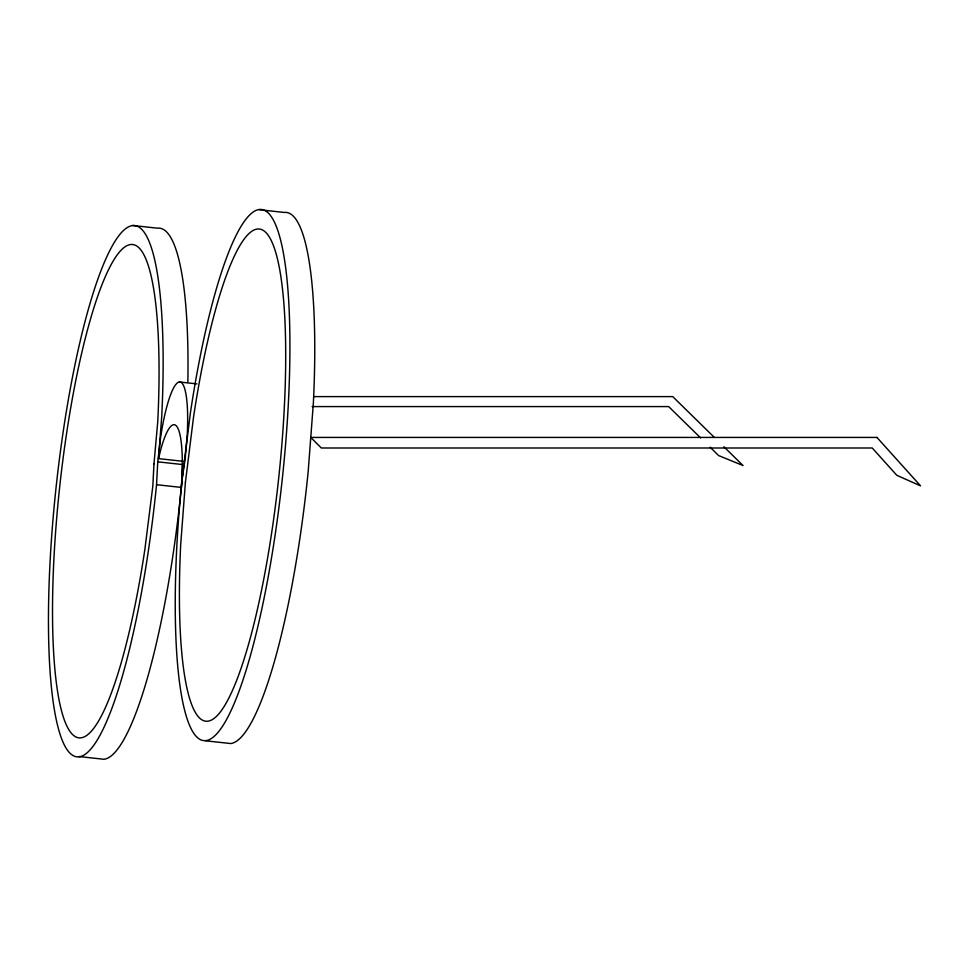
<?xml version="1.0" encoding="UTF-8"?>
<svg xmlns="http://www.w3.org/2000/svg" width="969" height="969" viewBox="0 0 969 969"><rect width="100%" height="100%" fill="white"/><g stroke="black" fill="none" stroke-linecap="round" stroke-linejoin="round"><path stroke-width="1.45" d="M183.383 461.341L158.541 458.628L161.75 416.198A267.141 49.831 -83.8 0 0 93.642 291.645A267.141 49.831 -83.8 0 0 60.09 734.345A267.141 49.831 -83.8 0 0 156.554 484.706L157.753 461.838L160.503 438.121A72.518 13.53 -83.8 0 1 179.362 381.98L196.901 383.894M182.62 471.479L181.409 487.419A267.141 49.831 -83.8 0 1 103.889 759.272L79.046 756.559M158.541 458.628L160.672 449.87A76.042 14.184 -83.8 0 1 177.109 426.869A76.042 14.184 -83.8 0 1 181.784 481.581A267.141 49.831 -83.8 0 0 229.762 713.281A267.141 49.831 -83.8 0 0 285.673 267.807A267.141 49.831 -83.8 0 0 190.433 412.637L181.784 481.581L185.224 458.422L187.235 434.802A72.518 13.53 -83.8 0 0 179.362 381.98M314.029 396.612L672.74 396.612L714.286 437.346M312.115 406.58L668.658 406.58L700.563 437.855M259.292 209.728L284.147 212.441A267.141 49.831 -83.8 0 1 313.362 403.177L308.166 471.685A267.141 49.831 -83.8 0 1 230.646 743.538L205.803 740.825M132.535 225.462L157.39 228.175A267.141 49.831 -83.8 0 1 187.865 381.725M157.753 461.838L182.608 464.551L181.409 487.419L156.554 484.706M723.879 446.745L743.053 465.556L718.635 455.575L710.132 447.242M153.974 463.885L152.799 486.293L144.902 549.193A248.1 46.282 -83.8 0 1 58.394 696.384A248.1 46.282 -83.8 0 1 99.092 292.359A248.1 46.282 -83.8 0 1 157.765 421.527L153.974 463.885M185.418 482.283L180.694 544.602A247.555 46.185 -83.8 0 0 239.234 673.503A247.555 46.185 -83.8 0 0 279.835 270.351A247.555 46.185 -83.8 0 0 193.521 417.227L185.418 482.283M876.945 437.431L310.758 437.431L321.333 447.993L872.245 447.993L896.809 475.307L920.55 485.869L876.945 437.431"/></g></svg>
